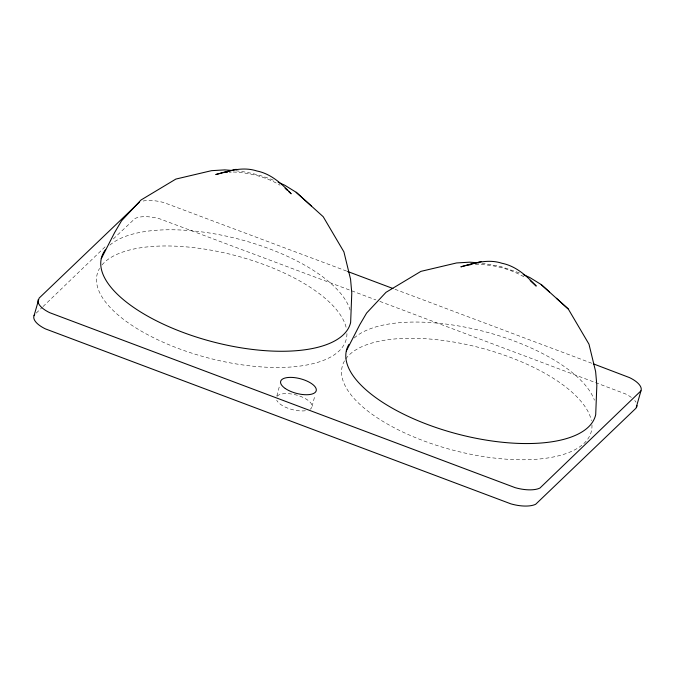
<?xml version="1.0" encoding="UTF-8"?>
<svg xmlns="http://www.w3.org/2000/svg" width="675" height="675" viewBox="0 0 675 675"><rect width="100%" height="100%" fill="white"/><g stroke="black" fill="none" stroke-linecap="round" stroke-linejoin="round"><path stroke-width="0.51" stroke-dasharray="3.38 2.53" d="M276.834 396.073L279.762 384.927M312.052 406.443L314.98 395.297M36.231 313.116L42.272 307.294M43.031 306.568L106.49 245.497M113.29 238.958L135.051 218.481A25.279 10.403 14.7 0 1 159.806 218.852L375.899 299.911M229.34 172.226L231.263 172.108M475.36 264.457C492.961 264.22 510.874 268.869 525.96 277.99M235.803 170.767C249.37 172.184 262.862 175.618 275.392 181.052M233.196 171.998C249.505 172.749 265.984 176.757 280.066 185.186M481.857 263.132L500.521 266.482L519.522 272.928M346.596 271.088L164.059 202.643A25.279 10.403 14.7 0 0 141.412 201.454M394.959 289.263L592.338 363.462M379.848 301.396L625.295 393.829A25.279 10.403 14.7 0 1 632.998 398.748M354.215 338.015A128.714 52.971 14.7 0 1 483.443 331.307A128.714 52.971 14.7 0 1 594.43 400.182M109.856 245.101A128.714 52.971 14.7 0 1 241.65 239.887A128.714 52.971 14.7 0 1 350.072 310.044M634.745 400.494A25.279 10.403 14.7 0 1 636.01 402.241M591.958 424.879A128.714 52.971 14.7 0 1 452.933 450.141A128.714 52.971 14.7 0 1 345.17 359.8M345.76 358.931A128.714 52.971 14.7 0 1 477.073 346.975A128.714 52.971 14.7 0 1 591.41 420.677M346.925 333.619A128.714 52.971 14.7 0 1 207.875 357.86A128.714 52.971 14.7 0 1 99.571 268.388M101.992 264.963A128.714 52.971 14.7 0 1 235.516 255.589A128.714 52.971 14.7 0 1 346.553 329.451M277.104 396.267A18.385 7.568 14.7 0 1 300.991 396.546A18.385 7.568 14.7 0 1 310.061 409.269M305.404 410.746A18.385 7.568 14.7 0 1 276.725 400.207"/><path stroke-width="1.01" d="M593.325 363.833L629.547 377.62A25.279 10.403 14.7 0 1 640.955 390.842L636.027 408.164L535.697 504.25A25.279 10.403 14.7 0 1 510.941 503.879L45.453 328.902A25.279 10.403 14.7 0 1 34.045 315.681L39.116 298.114L139.303 202.264M101.258 258.66L114.682 232.478L121.551 220.784L140.94 200.045L175.854 179.078L211.545 170.665L224.817 169.881L231.803 170.446M346.317 350.949L359.741 324.768L366.609 313.065L385.999 292.326L420.913 271.367L456.604 262.946L469.876 262.17L478.862 262.896M34.045 315.681L34.72 314.567M640.955 390.842L539.949 488.042A25.279 10.403 14.7 0 1 515.194 487.671L49.705 312.685A25.279 10.403 14.7 0 1 38.298 299.464M236.166 169.307L215.797 174.538C229.146 170.75 243.067 166.455 256.846 170.969C270.953 173.787 281.669 183.634 291.178 193.793L288.892 191.725M481.224 261.588L460.865 266.827C474.204 263.031 488.126 258.744 501.905 263.258C516.012 266.068 526.728 275.923 536.237 286.082L530.153 280.572M223.543 172.564L227.407 172.336M468.61 264.853L470.534 264.735M347.583 271.46L392.985 288.52M523.226 274.573L529.698 277.45L541.215 284.563L568.283 309.015L588.98 344.174L595.628 371.571L596.843 385.332L595.704 414.652A128.714 52.971 14.7 0 1 451.398 432.346A128.714 52.971 14.7 0 1 348.882 344.469M278.168 182.284L284.639 185.161L296.156 192.274L311.318 205.959M541.215 284.563L549.585 292.132M556.377 298.249L568.283 309.015M296.156 192.274L323.215 216.726L343.921 251.893L350.57 279.281L351.785 293.043L350.646 322.372A128.714 52.971 14.7 0 1 202.863 339.052A128.714 52.971 14.7 0 1 105.578 249.59M285.086 188.283L287.373 190.35M636.998 405.548A25.279 10.403 14.7 0 1 636.702 407.05M285.263 388.488A18.385 7.568 14.7 0 0 315.503 392.065A18.385 7.568 14.7 0 0 294.528 377.629A18.385 7.568 14.7 0 0 285.263 388.488"/></g></svg>
